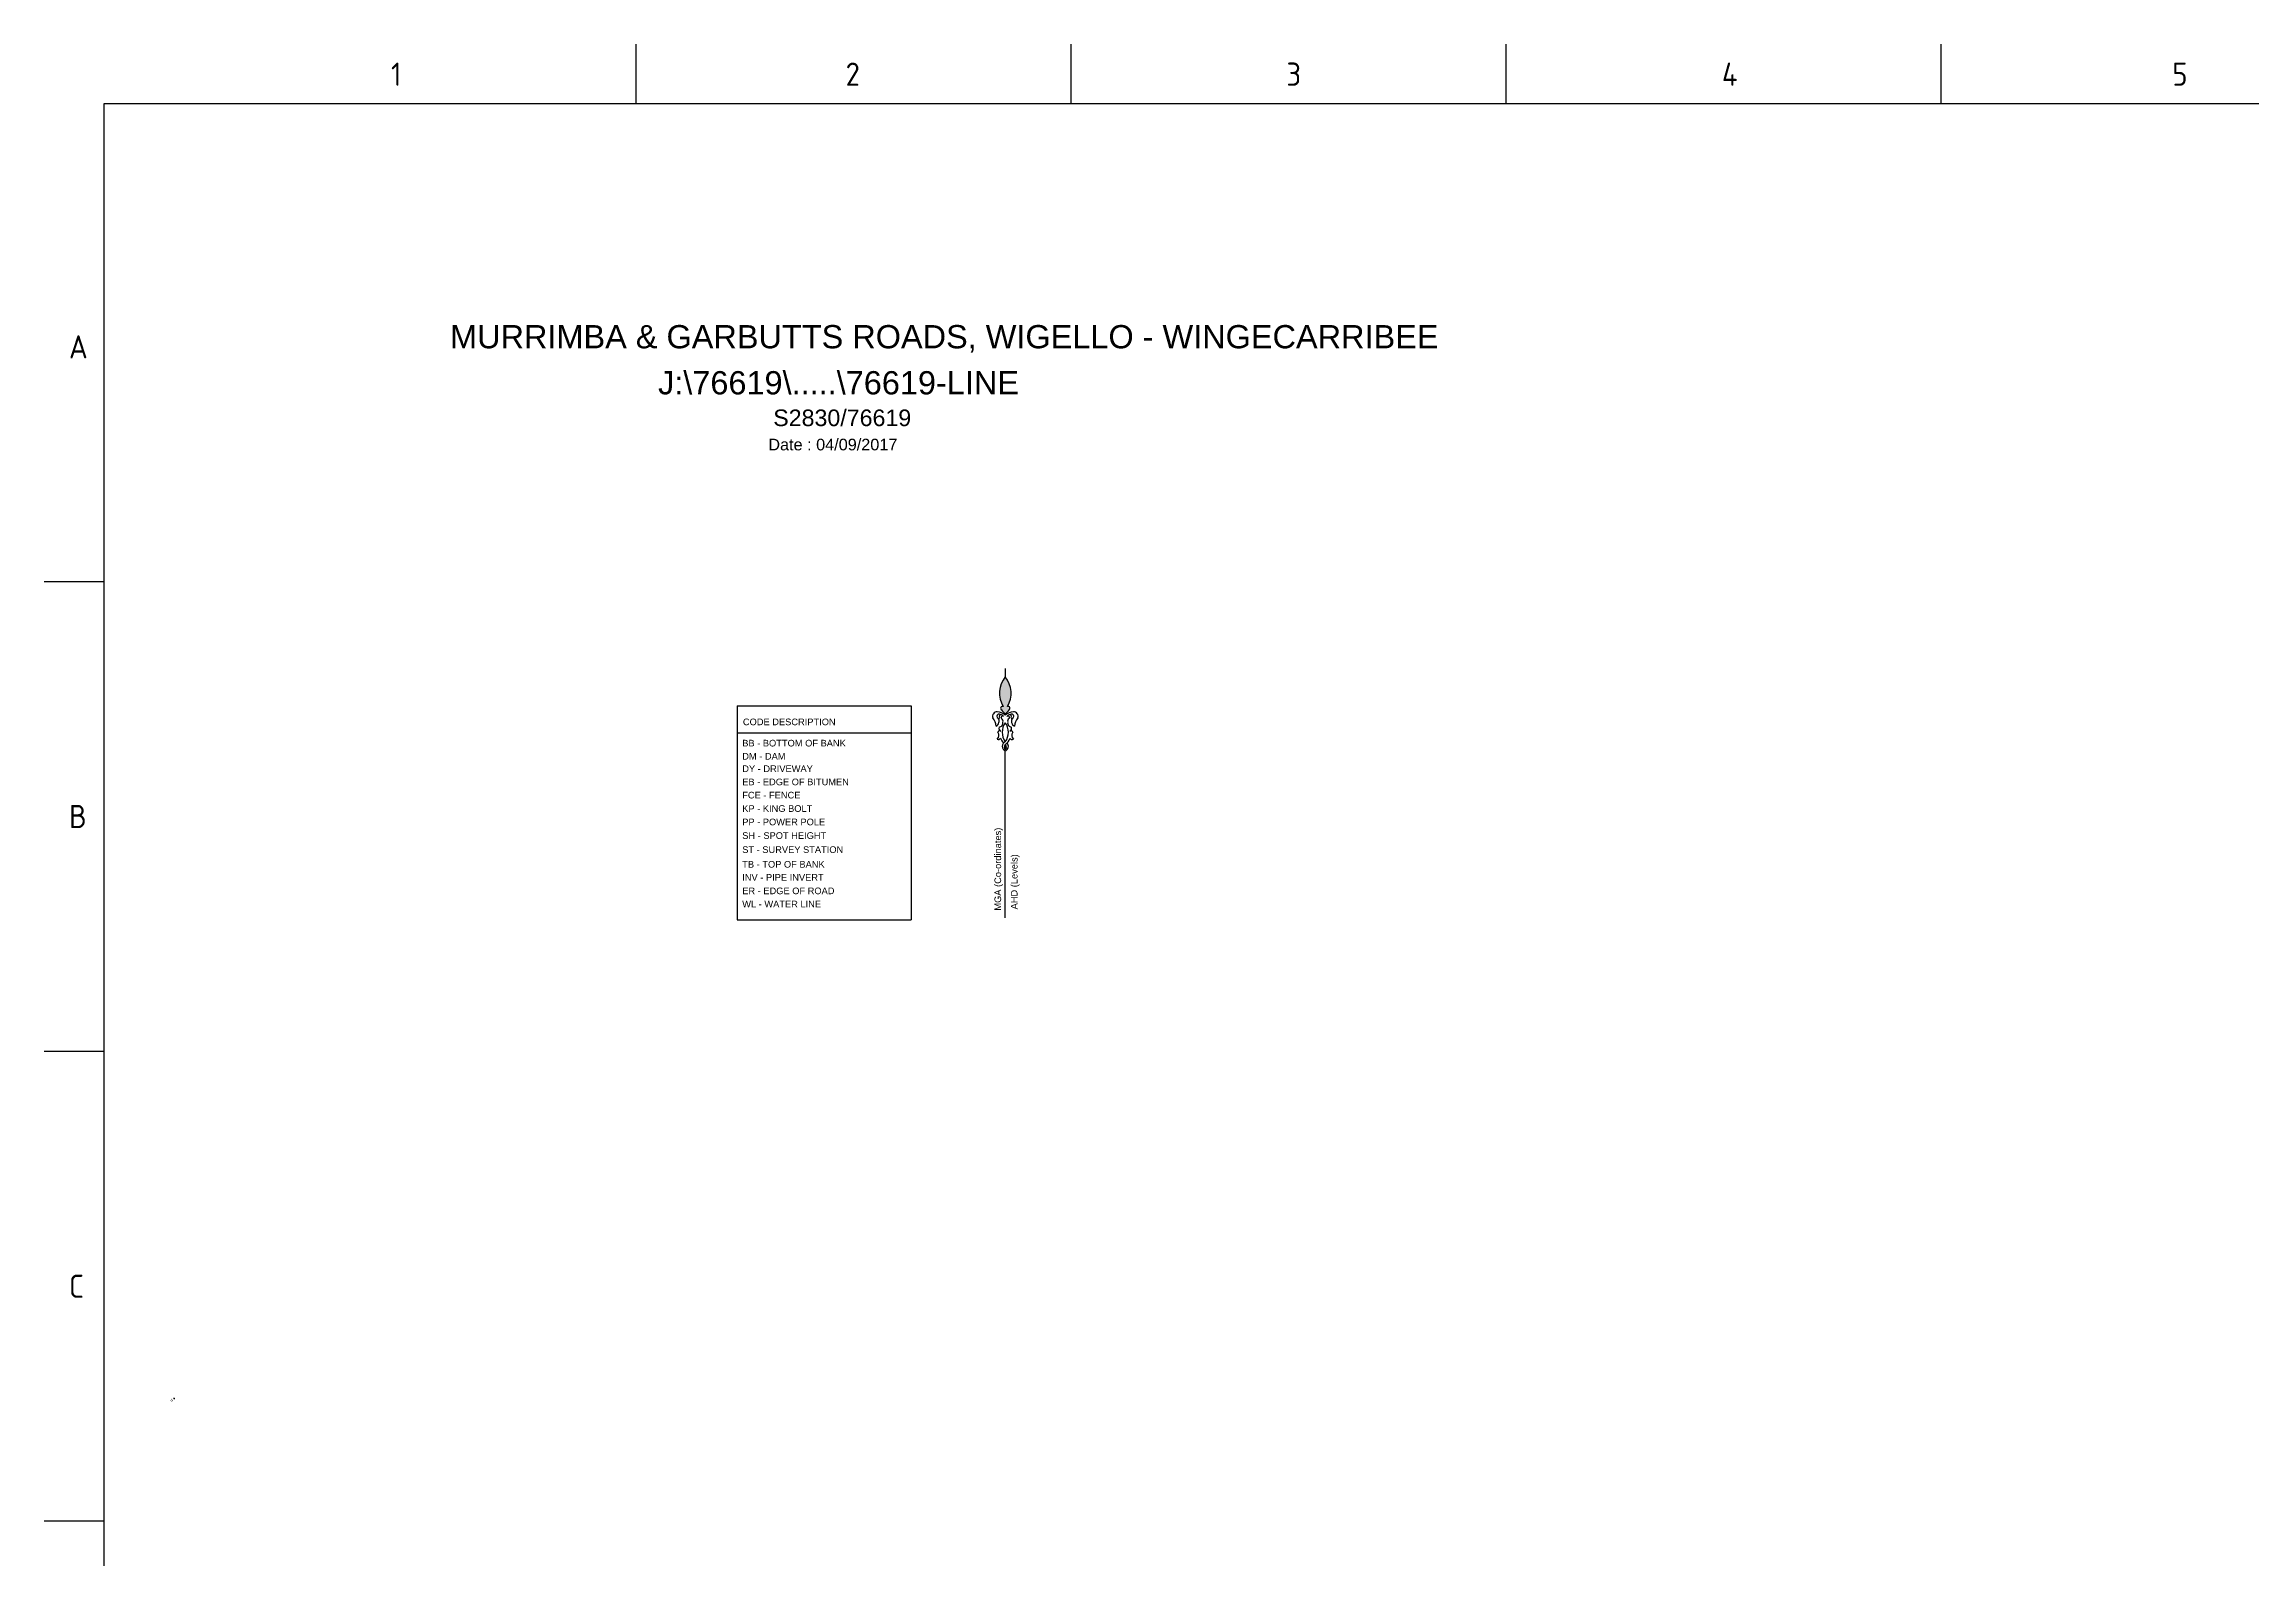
# Paper-space layout 'Survey' of a CAD drawing. Header units: metres, sheet in millimetres. Extents: x -21 to 813, y -3 to 586.
# Drawn here: x -20.5 to 311.9, y 355.2 to 583.4 of the extents above; entities that cross this region are included whole.
import ezdxf
from ezdxf.enums import TextEntityAlignment as Align

# ---------------------------------------------------------------- set-up
doc = ezdxf.new("R2010")
doc.units = ezdxf.units.M
doc.layers.get('0').update_dxf_attribs({"color": 6})
doc.layers.add('Notes', color=7, linetype='Continuous')
doc.layers.add('SupportsUG_SP_EXT', color=7, linetype='Continuous')
doc.styles.add('ARIAL', font='arial.ttf', dxfattribs={"height": 2})
doc.styles.add('iecISOCP', font='isocp.shx')
doc.styles.get("Standard").update_dxf_attribs({"font": 'arial.ttf'})

# ---------------------------------------------------------------- blocks, each defined once
blk = doc.blocks.new('A1_FRAME_TITLE')
at = {"layer": 'Notes', "linetype": 'Continuous'}
for p, q in [((89.14, 574.39), (89.14, 583.39)), ((154.65, 574.39), (154.65, 583.39)), ((220.16, 574.39), (220.16, 583.39)), ((285.67, 574.39), (285.67, 583.39)), ((9, 502.43), (0, 502.43)), ((8.99, 431.68), (0, 431.68)), ((8.99, 360.93), (0, 360.93))]:
    blk.add_line(p, q, dxfattribs=at)
at = {"layer": 'Notes', "color": 3, "linetype": 'Continuous'}
blk.add_line((9, 574.39), (9, 5.97), dxfattribs=at)
at = {"layer": 'Notes', "color": 3, "linetype": 'Continuous', "flags": 128}
for points in [[(149.5, 574.39), (9, 574.39)], [(824.37, 574.39), (149.5, 574.39)]]:
    blk.add_lwpolyline(points, dxfattribs=at)
blk.add_attdef('DRAFT_NUM', (29.9, 23.29), '', height=2.5, rotation=90)
at = {"layer": 'Notes', "color": 7, "style": 'iecISOCP'}
for s, p in [('1', (52.24, 577.12)), ('2', (120.7, 577.12)), ('3', (187.09, 577.12)), ('4', (252.67, 577.12)), ('5', (320.5, 577.12)), ('A', (3.74, 536.06)), ('B', (3.74, 465.31)), ('C', (3.74, 394.56))]:
    blk.add_text(s, height=3.5, dxfattribs=at).set_placement(p)
at = {"layer": 'Notes', "color": 7, "style": 'iecISOCP', "flags": 8}
blk.add_attdef('VERSION_NO', text='', height=2.5, rotation=90, dxfattribs=at).set_placement((302.04, 43.81), align=Align.MIDDLE_CENTER)
at = {"layer": 'Notes', "color": 7, "style": 'iecISOCP'}
for tag, p in [('CAP_NO', (513.19, 43.46)), ('IE_NUM', (513.05, 37.81)), ('REF_No_1', (335.24, 32.31)), ('REF_1', (362.52, 32.31)), ('GEN_WO', (441.71, 31.76)), ('HV_SWITCH', (513.46, 32.16)), ('REF_No_2', (335.24, 26.31)), ('REF_2', (362.52, 26.31)), ('OH_WO', (441.71, 25.81)), ('UBD_REF', (513.05, 25.83)), ('REF_No_3', (335.24, 20.31)), ('REF_3', (362.52, 20.31)), ('UG_WO', (441.71, 20.05)), ('GIS_MAP_No', (513.05, 20.04)), ('REF_No_4', (335.24, 14.31)), ('REF_4', (362.52, 14.31)), ('HV_OP_DIAG', (513.33, 14.2)), ('SUB_WO', (441.71, 13.81)), ('LGA', (512.95, 7.78))]:
    blk.add_attdef(tag, p, '', height=2.5, dxfattribs=at)
at = {"layer": 'Notes', "style": 'iecISOCP'}
for tag, p in [('T1', (684.37, 39.47)), ('T2', (684.37, 34.35)), ('T3', (684.37, 28.92)), ('T4', (684.37, 23.66)), ('T5', (684.37, 18.23)), ('T6', (684.37, 12.97))]:
    blk.add_attdef(tag, text='', height=3.5, dxfattribs=at).set_placement(p, align=Align.CENTER)
at = {"layer": 'Notes', "color": 7, "style": 'iecISOCP'}
for tag, p in [('scale', (567.76, 33.27)), ('DRAWN', (567.76, 24.93)), ('DATE', (567.76, 16.88)), ('CHD', (567.76, 8.37)), ('DESIGN', (605.62, 9.15))]:
    blk.add_attdef(tag, text='', height=2.5, dxfattribs=at).set_placement(p, align=Align.CENTER)
at = {"layer": 'Notes', "color": 4, "style": 'iecISOCP'}
blk.add_attdef('NUM', text='', height=7, dxfattribs=at).set_placement((792.37, 20.12), align=Align.MIDDLE_CENTER)
at = {"layer": 'Notes', "color": 1, "style": 'iecISOCP'}
blk.add_attdef('REV', text='', height=5, dxfattribs=at).set_placement((820.05, 17.1), align=Align.CENTER)
at = {"layer": 'Notes', "color": 7, "style": 'iecISOCP'}
for tag, p in [('NS', (790.71, 8.12)), ('SHTS', (805.41, 8.12))]:
    blk.add_attdef(tag, text='', height=2.5, dxfattribs=at).set_placement(p, align=Align.MIDDLE)
at = {"layer": 'Notes', "style": 'iecISOCP'}
blk.add_attdef('ExportID', (9.08, 2.39), '', height=2.5, dxfattribs=at)
at = {"layer": 'Notes', "style": 'iecISOCP', "flags": 1}
for tag, p in [('ProjectType', (14.17, -26.8)), ('ProjectNumber', (23.56, -26.82)), ('DrawingNumber', (35.51, -26.8)), ('ProjectDescription', (47.56, -26.83)), ('ExportDate', (60.28, -26.79)), ('ExportUserName', (69.15, -26.8)), ('DesignerCompanyName', (81.48, -26.79)), ('ExportAreaOfInterest', (97.1, -26.81)), ('GIS_SUCCESS', (112, -26.78)), ('CAD_SUCCESS', (121.79, -26.78)), ('DEPOTCODE', (132.11, -26.88)), ('ExportCategories', (140.08, -26.8)), ('Comments', (154.38, -26.88))]:
    blk.add_attdef(tag, p, '', height=1, dxfattribs=at)
blk = doc.blocks.new('A$C6FB747EE')
for points in [[(3.2, 63.62, 0.90614), (2.7, 62.66, 0.10767), (3.85, 61.49, 0.10767), (5.01, 62.66, 0.90614), (4.51, 63.62, 0.311515), (3.85, 72.62, 0.311515)], [(3.85, 50.64, 0.430755), (3.85, 52.19, -0.000124), (3.85, 52.19, 0.430358)]]:
    blk.add_hatch(color=2).paths.add_polyline_path(points)
at = {"color": 2}
for p, q in [((3.85, 75.1), (3.85, 72.62)), ((3.85, 0), (3.85, 50.25))]:
    blk.add_line(p, q, dxfattribs=at)
for centre, radius, start, end in [((10.05, 67.65), 7.94, 141.2167, 210.42699), ((-2.34, 67.65), 7.94, 329.5656, 38.77589), ((1.46, 60.62), 1.46, 91.92317, 195.19887), ((-3.72, 57.13), 4.88, 6.82903, 39.43137), ((0.31, 59.19), 1.68, 298.99408, 34.45546), ((1.96, 60.73), 0.652, 46.50208, 245.76141), ((1.34, 58.6), 3.47, 43.89345, 88.8986), ((1.89, 60.35), 0.287, 228.53758, 70.33143), ((2.82, 60.46), 0.852, 118.45185, 168.67018), ((2.41, 60.17), 1.04, 26.07514, 90.03339), ((2.99, 63.12), 0.545, 68.30559, 237.02951), ((2.99, 60.36), 0.436, 36.50576, 227.65293), ((5.96, 64.73), 3.86, 212.39227, 236.84466), ((2.27, 59.25), 0.902, 342.37125, 61.61493), ((1.75, 64.73), 3.86, 303.14793, 327.60032), ((6.36, 58.6), 3.47, 91.09399, 136.09914), ((5.29, 60.17), 1.04, 89.9592, 153.91744), ((4.71, 60.36), 0.436, 312.33966, 143.48682), ((4.71, 63.12), 0.545, 302.96308, 111.687), ((5.43, 59.25), 0.902, 118.37766, 197.62134), ((5.74, 60.73), 0.652, 294.23118, 133.49051), ((4.89, 60.46), 0.852, 11.3224, 61.54074), ((5.82, 60.35), 0.287, 109.66116, 311.45501), ((7.4, 59.19), 1.68, 145.53713, 240.99851), ((6.25, 60.62), 1.46, 344.79372, 88.06942), ((11.43, 57.13), 4.88, 140.56122, 173.16356), ((0.45, 54.97), 1.49, 310.46544, 37.54491), ((1.79, 54.42), 0.693, 237.24441, 335.1543), ((2.15, 55.86), 0.523, 49.81916, 178.79158), ((2.97, 57.16), 1.02, 164.98762, 241.73142), ((1.79, 58.77), 1.36, 278.24299, 8.87905), ((6.44, 55.61), 4.28, 200.18817, 223.21496), ((7.72, 55.92), 4.81, 143.4504, 216.54219), ((-0.01, 55.92), 4.81, 323.4504, 36.54219), ((1.86, 55.17), 3.58, 303.73621, 343.14159), ((5.92, 58.77), 1.36, 171.11354, 261.7496), ((4.74, 57.16), 1.02, 298.26117, 15.00496), ((5.56, 55.86), 0.523, 1.20101, 130.17343), ((5.92, 54.42), 0.693, 204.83829, 302.74818), ((7.26, 54.97), 1.49, 142.44768, 229.52715), ((4.46, 51.66), 1.53, 113.47424, 246.59255), ((4.59, 51.41), 1.07, 133.47261, 226.59418), ((3.24, 51.66), 1.53, 293.40004, 40.44792), ((3.12, 51.41), 1.07, 313.39841, 46.51998)]:
    blk.add_arc(centre, radius, start, end, dxfattribs=at)

psp = doc.layouts.new('Survey')

# ---------------------------------------------------------------- linework, layer by layer
at = {"layer": 'Notes'}
for p, q in [((83.8, 483.71), (110.04, 483.71)), ((83.8, 483.71), (83.8, 451.52)), ((110.04, 483.71), (110.04, 451.52)), ((83.8, 479.64), (110.04, 479.64)), ((83.8, 451.52), (110.04, 451.52)), ((-1, 379.49), (-1, 379.34)), ((-0.99, 379.47), (-0.99, 379.32))]:
    psp.add_line(p, q, dxfattribs=at)
for points in [[(-0.92, 379.42), (-1, 379.42), (-1.07, 379.42)], [(-0.92, 379.39), (-0.99, 379.39), (-1.07, 379.39)]]:
    psp.add_lwpolyline(points, dxfattribs=at)

# ---------------------------------------------------------------- block references
at = {"layer": 'Notes', "xscale": 0.5, "yscale": 0.5, "zscale": 0.5}
psp.add_blockref('A$C6FB747EE', (122.27, 451.8), dxfattribs=at)
at = {"layer": 'SupportsUG_SP_EXT'}
psp.add_blockref('A1_FRAME_TITLE', (-20.55, 0), dxfattribs=at)

# ---------------------------------------------------------------- texts
at = {"layer": 'Notes', "style": 'ARIAL'}
for s, height, p in [('MURRIMBA & GARBUTTS ROADS, WIGELLO - WINGECARRIBEE', 3.5, (40.58, 537.58)), ('J:\\76619\\.....\\76619-LINE', 3.5, (71.9, 530.64)), ('S2830/76619', 2.5, (89.25, 525.86)), ('Date : 04/09/2017', 1.75, (88.51, 522.21)), ('CODE DESCRIPTION', 1, (84.68, 480.81))]:
    psp.add_text(s, height=height, dxfattribs=at).set_placement(p)
for s, height, rotation, p in [('BB - BOTTOM OF BANK', 1, 360, (84.58, 477.61)), ('DM - DAM', 1, 360, (84.58, 475.63)), ('DY - DRIVEWAY', 1, 360, (84.58, 473.76)), ('EB - EDGE OF BITUMEN', 1, 360, (84.58, 471.77)), ('FCE - FENCE', 1, 360, (84.58, 469.78)), ('KP - KING BOLT', 1, 360, (84.58, 467.76)), ('PP - POWER POLE', 1, 360, (84.58, 465.74)), ('SH - SPOT HEIGHT', 1, 360, (84.58, 463.69)), ('ST - SURVEY STATION', 1, 360, (84.58, 461.57)), ('MGA (Co-ordinates)', 1, 90.031, (123.57, 452.88)), ('TB - TOP OF BANK', 1, 360, (84.58, 459.36)), ('AHD (Levels)', 1, 90.031, (126.04, 453.07)), ('ER - EDGE OF ROAD', 1, 360, (84.58, 455.36)), ('INV - PIPE INVERT', 1, 360, (84.58, 457.39)), ('WL - WATER LINE', 1, 360, (84.58, 453.37)), ('434', 0.2, 45, (-1.52, 378.96)), ('KP', 0.2, 45, (-1.3, 378.8))]:
    psp.add_text(s, height=height, rotation=rotation, dxfattribs=at).set_placement(p)

doc.saveas('drawing.dxf')
